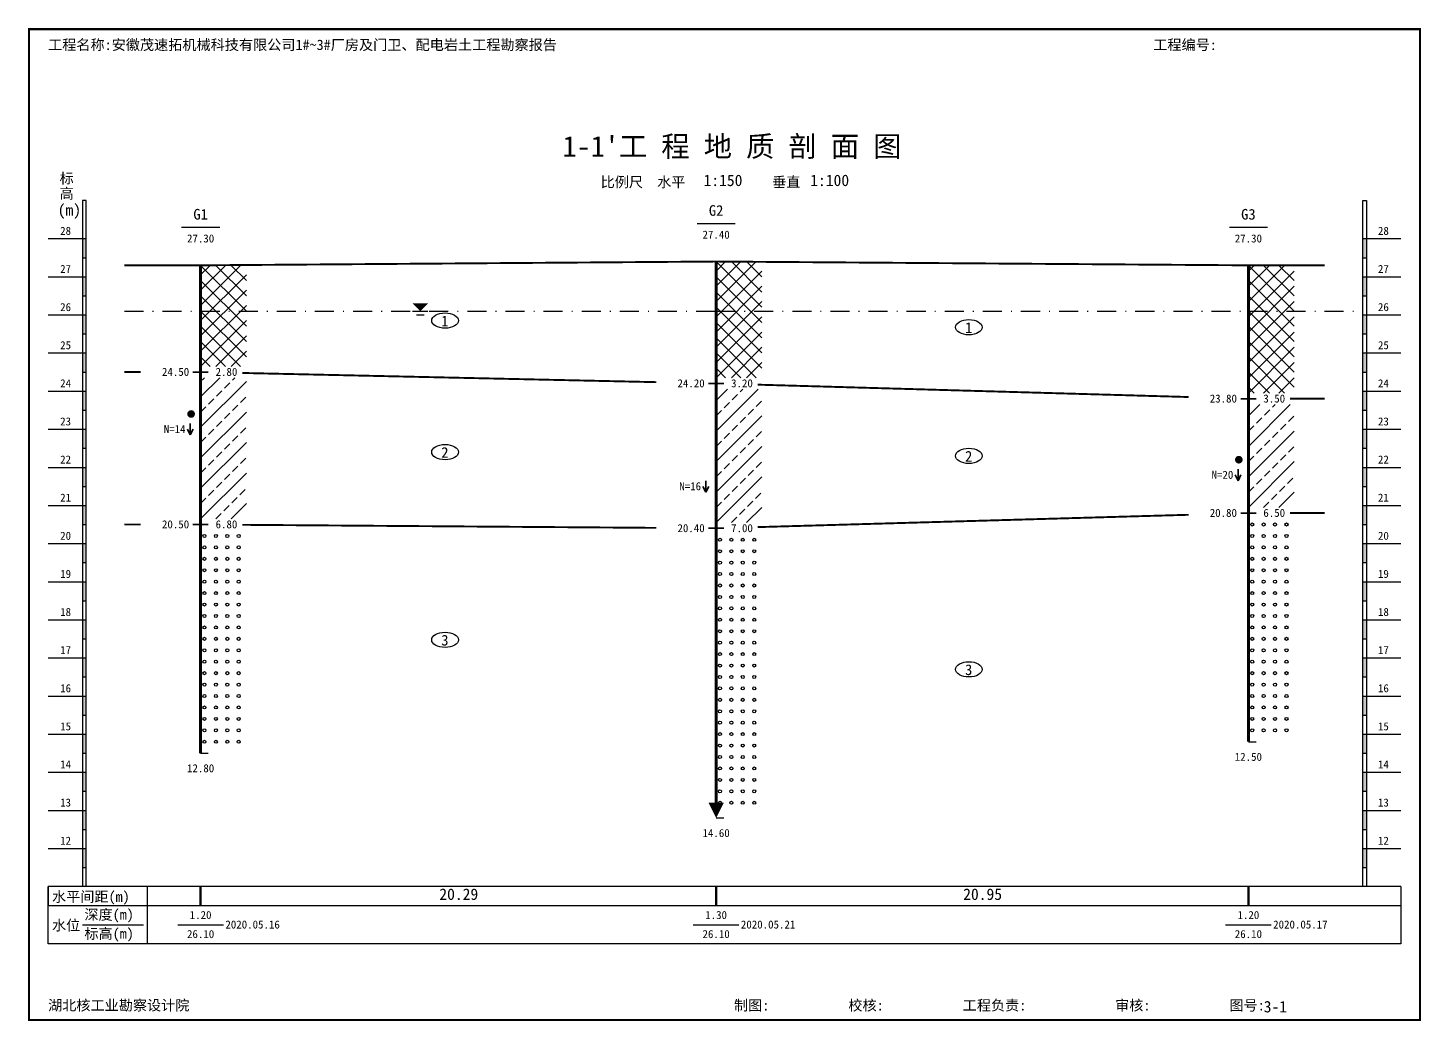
# Model space of a CAD drawing. Extents: x 2025205 to 2402328, y -557483 to 329036.
# Drawn here: x 2329683 to 2333339, y 274556 to 277162 of the extents above; entities that cross this region are included whole.
import ezdxf
from ezdxf.enums import TextEntityAlignment as Align

# ---------------------------------------------------------------- set-up
doc = ezdxf.new("R2010")
doc.units = 0
doc.header["$LTSCALE"] = 1500
doc.header["$MEASUREMENT"] = 0
for name, color, linetype in [('1', 7, 'Continuous'), ('10', 7, 'Continuous'), ('3', 4, 'Continuous')]:
    doc.layers.add(name, color=color, linetype=linetype)
doc.layers.add('2', color=7, linetype='Continuous', lineweight=35, true_color=0x555555)
doc.styles.add('黑体', font='simhei.ttf', dxfattribs={"width": 0.6})

msp = doc.modelspace()

# ---------------------------------------------------------------- linework, layer by layer
for p, q in [((2331489.1, 276444.1), (2331594.1, 276549.1)), ((2331489.1, 276484.1), (2331554.1, 276549.1)), ((2331489.1, 276524.1), (2331514.1, 276549.1)), ((2331489.1, 276549.1), (2331609.1, 276429.1)), ((2331529.1, 276549.1), (2331609.1, 276469.1)), ((2331569.1, 276549.1), (2331609.1, 276509.1)), ((2330136.4, 276434.1), (2330241.4, 276539.1)), ((2330136.4, 276474.1), (2330201.4, 276539.1)), ((2330136.4, 276514.1), (2330161.4, 276539.1)), ((2330136.4, 276539.1), (2330256.4, 276419.1)), ((2330136.4, 276394.1), (2330256.4, 276514.1)), ((2330176.4, 276539.1), (2330256.4, 276459.1)), ((2330216.4, 276539.1), (2330256.4, 276499.1)), ((2331489.1, 276404.1), (2331609.1, 276524.1)), ((2331489.1, 276509.1), (2331609.1, 276389.1)), ((2332885.8, 276444.1), (2332980.8, 276539.1)), ((2332885.8, 276484.1), (2332940.8, 276539.1)), ((2332885.8, 276524.1), (2332900.8, 276539.1)), ((2332885.8, 276539.1), (2333005.8, 276419.1)), ((2332885.8, 276404.1), (2333005.8, 276524.1)), ((2332925.8, 276539.1), (2333005.8, 276459.1)), ((2332965.8, 276539.1), (2333005.8, 276499.1)), ((2330136.4, 276499.1), (2330256.4, 276379.1)), ((2330136.4, 276354.1), (2330256.4, 276474.1)), ((2331489.1, 276364.1), (2331609.1, 276484.1)), ((2331489.1, 276469.1), (2331609.1, 276349.1)), ((2332885.8, 276499.1), (2333005.8, 276379.1)), ((2332885.8, 276364.1), (2333005.8, 276484.1)), ((2330136.4, 276459.1), (2330256.4, 276339.1)), ((2330136.4, 276314.1), (2330256.4, 276434.1)), ((2331489.1, 276324.1), (2331609.1, 276444.1)), ((2332885.8, 276459.1), (2333005.8, 276339.1)), ((2332885.8, 276324.1), (2333005.8, 276444.1)), ((2330136.4, 276419.1), (2330256.4, 276299.1)), ((2330136.4, 276274.1), (2330256.4, 276394.1)), ((2331489.1, 276429.1), (2331609.1, 276309.1)), ((2331489.1, 276284.1), (2331609.1, 276404.1)), ((2332885.8, 276419.1), (2333005.8, 276299.1)), ((2332885.8, 276284.1), (2333005.8, 276404.1)), ((2330136.4, 276379.1), (2330241.4, 276274.1)), ((2331489.1, 276389.1), (2331609.1, 276269.1)), ((2331489.1, 276244.1), (2331609.1, 276364.1)), ((2332885.8, 276379.1), (2333005.8, 276259.1)), ((2332885.8, 276244.1), (2333005.8, 276364.1)), ((2330136.4, 276339.1), (2330201.4, 276274.1)), ((2330176.4, 276274.1), (2330256.4, 276354.1)), ((2331489.1, 276349.1), (2331594.1, 276244.1)), ((2331529.1, 276244.1), (2331609.1, 276324.1)), ((2332885.8, 276339.1), (2333005.8, 276219.1)), ((2332885.8, 276204.1), (2333005.8, 276324.1)), ((2330136.4, 276299.1), (2330161.4, 276274.1)), ((2330216.4, 276274.1), (2330256.4, 276314.1)), ((2331489.1, 276309.1), (2331554.1, 276244.1)), ((2331569.1, 276244.1), (2331609.1, 276284.1)), ((2332885.8, 276299.1), (2332980.8, 276204.1)), ((2332925.8, 276204.1), (2333005.8, 276284.1)), ((2331489.1, 276269.1), (2331514.1, 276244.1)), ((2332885.8, 276259.1), (2332940.8, 276204.1)), ((2330136.4, 276234.1), (2330146.4, 276244.1)), ((2330136.4, 276194.1), (2330186.4, 276244.1)), ((2330136.4, 276114.1), (2330256.4, 276234.1)), ((2330199.4, 276217.1), (2330213.4, 276231.1)), ((2330220.4, 276238.1), (2330226.4, 276244.1)), ((2331489.1, 276104.1), (2331599.1, 276214.1)), ((2331489.1, 276184.1), (2331519.1, 276214.1)), ((2331552.1, 276207.1), (2331559.1, 276214.1)), ((2332885.8, 276219.1), (2332900.8, 276204.1)), ((2332965.8, 276204.1), (2333005.8, 276244.1)), ((2330157.4, 276175.1), (2330171.4, 276189.1)), ((2330178.4, 276196.1), (2330192.4, 276210.1)), ((2330241.4, 276179.1), (2330255.4, 276193.1)), ((2331510.1, 276165.1), (2331524.1, 276179.1)), ((2331531.1, 276186.1), (2331545.1, 276200.1)), ((2331594.1, 276169.1), (2331608.1, 276183.1)), ((2330136.4, 276154.1), (2330150.4, 276168.1)), ((2330136.4, 276034.1), (2330256.4, 276154.1)), ((2330199.4, 276137.1), (2330213.4, 276151.1)), ((2330220.4, 276158.1), (2330234.4, 276172.1)), ((2331489.1, 276144.1), (2331503.1, 276158.1)), ((2331489.1, 276024.1), (2331609.1, 276144.1)), ((2331552.1, 276127.1), (2331566.1, 276141.1)), ((2331573.1, 276148.1), (2331587.1, 276162.1)), ((2332885.8, 276064.1), (2332995.8, 276174.1)), ((2332885.8, 276144.1), (2332915.8, 276174.1)), ((2332906.8, 276125.1), (2332920.8, 276139.1)), ((2332927.8, 276146.1), (2332941.8, 276160.1)), ((2332948.8, 276167.1), (2332955.8, 276174.1)), ((2332990.8, 276129.1), (2333004.8, 276143.1)), ((2330157.4, 276095.1), (2330171.4, 276109.1)), ((2330178.4, 276116.1), (2330192.4, 276130.1)), ((2330241.4, 276099.1), (2330255.4, 276113.1)), ((2331531.1, 276106.1), (2331545.1, 276120.1)), ((2331594.1, 276089.1), (2331608.1, 276103.1)), ((2332885.8, 276104.1), (2332899.8, 276118.1)), ((2332885.8, 275984.1), (2333005.8, 276104.1)), ((2332948.8, 276087.1), (2332962.8, 276101.1)), ((2332969.8, 276108.1), (2332983.8, 276122.1)), ((2330136.4, 276074.1), (2330150.4, 276088.1)), ((2330136.4, 275954.1), (2330256.4, 276074.1)), ((2330199.4, 276057.1), (2330213.4, 276071.1)), ((2330220.4, 276078.1), (2330234.4, 276092.1)), ((2331489.1, 276064.1), (2331503.1, 276078.1)), ((2331510.1, 276085.1), (2331524.1, 276099.1)), ((2331573.1, 276068.1), (2331587.1, 276082.1)), ((2332927.8, 276066.1), (2332941.8, 276080.1)), ((2330157.4, 276015.1), (2330171.4, 276029.1)), ((2330178.4, 276036.1), (2330192.4, 276050.1)), ((2330241.4, 276019.1), (2330255.4, 276033.1)), ((2331489.1, 275944.1), (2331609.1, 276064.1)), ((2331531.1, 276026.1), (2331545.1, 276040.1)), ((2331552.1, 276047.1), (2331566.1, 276061.1)), ((2332885.8, 276024.1), (2332899.8, 276038.1)), ((2332906.8, 276045.1), (2332920.8, 276059.1)), ((2332969.8, 276028.1), (2332983.8, 276042.1)), ((2332990.8, 276049.1), (2333004.8, 276063.1)), ((2330136.4, 275994.1), (2330150.4, 276008.1)), ((2330136.4, 275874.1), (2330256.4, 275994.1)), ((2330220.4, 275998.1), (2330234.4, 276012.1)), ((2331489.1, 275984.1), (2331503.1, 275998.1)), ((2331510.1, 276005.1), (2331524.1, 276019.1)), ((2331573.1, 275988.1), (2331587.1, 276002.1)), ((2331594.1, 276009.1), (2331608.1, 276023.1)), ((2332885.8, 275904.1), (2333005.8, 276024.1)), ((2332927.8, 275986.1), (2332941.8, 276000.1)), ((2332948.8, 276007.1), (2332962.8, 276021.1)), ((2330178.4, 275956.1), (2330192.4, 275970.1)), ((2330199.4, 275977.1), (2330213.4, 275991.1)), ((2331489.1, 275864.1), (2331609.1, 275984.1)), ((2331531.1, 275946.1), (2331545.1, 275960.1)), ((2331552.1, 275967.1), (2331566.1, 275981.1)), ((2332885.8, 275944.1), (2332899.8, 275958.1)), ((2332906.8, 275965.1), (2332920.8, 275979.1)), ((2332967.8, 275946.1), (2332981.8, 275960.1)), ((2332988.8, 275967.1), (2333002.8, 275981.1)), ((2330136.4, 275914.1), (2330150.4, 275928.1)), ((2330157.4, 275935.1), (2330171.4, 275949.1)), ((2330218.4, 275916.1), (2330232.4, 275930.1)), ((2330239.4, 275937.1), (2330253.4, 275951.1)), ((2331510.1, 275925.1), (2331524.1, 275939.1)), ((2331571.1, 275906.1), (2331585.1, 275920.1)), ((2331592.1, 275927.1), (2331606.1, 275941.1)), ((2332946.8, 275925.1), (2332960.8, 275939.1)), ((2332965.8, 275904.1), (2333005.8, 275944.1)), ((2330176.4, 275874.1), (2330190.4, 275888.1)), ((2330197.4, 275895.1), (2330211.4, 275909.1)), ((2330216.4, 275874.1), (2330256.4, 275914.1)), ((2331489.1, 275904.1), (2331503.1, 275918.1)), ((2331550.1, 275885.1), (2331564.1, 275899.1)), ((2331569.1, 275864.1), (2331609.1, 275904.1)), ((2332925.8, 275904.1), (2332939.8, 275918.1)), ((2331529.1, 275864.1), (2331543.1, 275878.1))]:
    msp.add_line(p, q)
for centre in [(2332895.8, 275859.1), (2332925.8, 275859.1), (2332955.8, 275859.1), (2332985.8, 275859.1), (2330146.4, 275829.1), (2330176.4, 275829.1), (2330206.4, 275829.1), (2330236.4, 275829.1), (2331499.1, 275819.1), (2331529.1, 275819.1), (2331559.1, 275819.1), (2331589.1, 275819.1), (2332895.8, 275829.1), (2332925.8, 275829.1), (2332955.8, 275829.1), (2332985.8, 275829.1), (2330146.4, 275799.1), (2330146.4, 275769.1), (2330176.4, 275799.1), (2330176.4, 275769.1), (2330206.4, 275799.1), (2330206.4, 275769.1), (2330236.4, 275799.1), (2330236.4, 275769.1), (2331499.1, 275789.1), (2331529.1, 275789.1), (2331559.1, 275789.1), (2331589.1, 275789.1), (2332895.8, 275799.1), (2332895.8, 275769.1), (2332925.8, 275799.1), (2332925.8, 275769.1), (2332955.8, 275799.1), (2332955.8, 275769.1), (2332985.8, 275799.1), (2332985.8, 275769.1), (2330146.4, 275739.1), (2330176.4, 275739.1), (2330206.4, 275739.1), (2330236.4, 275739.1), (2331499.1, 275759.1), (2331529.1, 275759.1), (2331559.1, 275759.1), (2331589.1, 275759.1), (2332895.8, 275739.1), (2332925.8, 275739.1), (2332955.8, 275739.1), (2332985.8, 275739.1), (2330146.4, 275709.1), (2330176.4, 275709.1), (2330206.4, 275709.1), (2330236.4, 275709.1), (2331499.1, 275729.1), (2331499.1, 275699.1), (2331529.1, 275729.1), (2331529.1, 275699.1), (2331559.1, 275729.1), (2331559.1, 275699.1), (2331589.1, 275729.1), (2331589.1, 275699.1), (2332895.8, 275709.1), (2332925.8, 275709.1), (2332955.8, 275709.1), (2332985.8, 275709.1), (2330146.4, 275679.1), (2330176.4, 275679.1), (2330206.4, 275679.1), (2330236.4, 275679.1), (2331499.1, 275669.1), (2331529.1, 275669.1), (2331559.1, 275669.1), (2331589.1, 275669.1), (2332895.8, 275679.1), (2332925.8, 275679.1), (2332955.8, 275679.1), (2332985.8, 275679.1), (2330146.4, 275649.1), (2330176.4, 275649.1), (2330206.4, 275649.1), (2330236.4, 275649.1), (2331499.1, 275639.1), (2331529.1, 275639.1), (2331559.1, 275639.1), (2331589.1, 275639.1), (2332895.8, 275649.1), (2332925.8, 275649.1), (2332955.8, 275649.1), (2332985.8, 275649.1), (2330146.4, 275619.1), (2330146.4, 275589.1), (2330176.4, 275619.1), (2330176.4, 275589.1), (2330206.4, 275619.1), (2330206.4, 275589.1), (2330236.4, 275619.1), (2330236.4, 275589.1), (2331499.1, 275609.1), (2331529.1, 275609.1), (2331559.1, 275609.1), (2331589.1, 275609.1), (2332895.8, 275619.1), (2332895.8, 275589.1), (2332925.8, 275619.1), (2332925.8, 275589.1), (2332955.8, 275619.1), (2332955.8, 275589.1), (2332985.8, 275619.1), (2332985.8, 275589.1), (2330146.4, 275559.1), (2330176.4, 275559.1), (2330206.4, 275559.1), (2330236.4, 275559.1), (2331499.1, 275579.1), (2331499.1, 275549.1), (2331529.1, 275579.1), (2331529.1, 275549.1), (2331559.1, 275579.1), (2331559.1, 275549.1), (2331589.1, 275579.1), (2331589.1, 275549.1), (2332895.8, 275559.1), (2332925.8, 275559.1), (2332955.8, 275559.1), (2332985.8, 275559.1), (2330146.4, 275529.1), (2330176.4, 275529.1), (2330206.4, 275529.1), (2330236.4, 275529.1), (2331499.1, 275519.1), (2331529.1, 275519.1), (2331559.1, 275519.1), (2331589.1, 275519.1), (2332895.8, 275529.1), (2332925.8, 275529.1), (2332955.8, 275529.1), (2332985.8, 275529.1), (2330146.4, 275499.1), (2330176.4, 275499.1), (2330206.4, 275499.1), (2330236.4, 275499.1), (2331499.1, 275489.1), (2331529.1, 275489.1), (2331559.1, 275489.1), (2331589.1, 275489.1), (2332895.8, 275499.1), (2332925.8, 275499.1), (2332955.8, 275499.1), (2332985.8, 275499.1), (2330146.4, 275469.1), (2330146.4, 275439.1), (2330176.4, 275469.1), (2330176.4, 275439.1), (2330206.4, 275469.1), (2330206.4, 275439.1), (2330236.4, 275469.1), (2330236.4, 275439.1), (2331499.1, 275459.1), (2331529.1, 275459.1), (2331559.1, 275459.1), (2331589.1, 275459.1), (2332895.8, 275469.1), (2332895.8, 275439.1), (2332925.8, 275469.1), (2332925.8, 275439.1), (2332955.8, 275469.1), (2332955.8, 275439.1), (2332985.8, 275469.1), (2332985.8, 275439.1), (2330146.4, 275409.1), (2330176.4, 275409.1), (2330206.4, 275409.1), (2330236.4, 275409.1), (2331499.1, 275429.1), (2331529.1, 275429.1), (2331559.1, 275429.1), (2331589.1, 275429.1), (2332895.8, 275409.1), (2332925.8, 275409.1), (2332955.8, 275409.1), (2332985.8, 275409.1), (2330146.4, 275379.1), (2330176.4, 275379.1), (2330206.4, 275379.1), (2330236.4, 275379.1), (2331499.1, 275399.1), (2331499.1, 275369.1), (2331529.1, 275399.1), (2331529.1, 275369.1), (2331559.1, 275399.1), (2331559.1, 275369.1), (2331589.1, 275399.1), (2331589.1, 275369.1), (2332895.8, 275379.1), (2332925.8, 275379.1), (2332955.8, 275379.1), (2332985.8, 275379.1), (2330146.4, 275349.1), (2330176.4, 275349.1), (2330206.4, 275349.1), (2330236.4, 275349.1), (2331499.1, 275339.1), (2331529.1, 275339.1), (2331559.1, 275339.1), (2331589.1, 275339.1), (2332895.8, 275349.1), (2332925.8, 275349.1), (2332955.8, 275349.1), (2332985.8, 275349.1), (2330146.4, 275319.1), (2330176.4, 275319.1), (2330206.4, 275319.1), (2330236.4, 275319.1), (2331499.1, 275309.1), (2331529.1, 275309.1), (2331559.1, 275309.1), (2331589.1, 275309.1), (2332895.8, 275319.1), (2332925.8, 275319.1), (2332955.8, 275319.1), (2332985.8, 275319.1), (2330146.4, 275289.1), (2330176.4, 275289.1), (2330206.4, 275289.1), (2330236.4, 275289.1), (2331499.1, 275279.1), (2331529.1, 275279.1), (2331559.1, 275279.1), (2331589.1, 275279.1), (2331499.1, 275249.1), (2331529.1, 275249.1), (2331559.1, 275249.1), (2331589.1, 275249.1), (2331499.1, 275219.1), (2331499.1, 275189.1), (2331529.1, 275219.1), (2331529.1, 275189.1), (2331559.1, 275219.1), (2331559.1, 275189.1), (2331589.1, 275219.1), (2331589.1, 275189.1), (2331499.1, 275159.1), (2331529.1, 275159.1), (2331559.1, 275159.1), (2331589.1, 275159.1), (2331499.1, 275129.1), (2331529.1, 275129.1), (2331559.1, 275129.1), (2331589.1, 275129.1)]:
    msp.add_circle(centre, 4)
at = {"layer": '1'}
for p, q in [((2329836.4, 276709.1), (2329826.4, 276709.1)), ((2329826.4, 276709.1), (2329826.4, 274909.1)), ((2329836.4, 274909.1), (2329836.4, 276709.1)), ((2333185.8, 274909.1), (2333185.8, 276709.1)), ((2333185.8, 276709.1), (2333195.8, 276709.1)), ((2333195.8, 276709.1), (2333195.8, 274909.1)), ((2330086.4, 276639.1), (2330186.4, 276639.1)), ((2331439.1, 276649.1), (2331539.1, 276649.1)), ((2332835.8, 276639.1), (2332935.8, 276639.1)), ((2329736.4, 276609.1), (2329836.4, 276609.1)), ((2333185.8, 276609.1), (2333285.8, 276609.1)), ((2329826.4, 276559.1), (2329836.4, 276559.1)), ((2333185.8, 276559.1), (2333195.8, 276559.1)), ((2329736.4, 276509.1), (2329836.4, 276509.1)), ((2333185.8, 276509.1), (2333285.8, 276509.1)), ((2329826.4, 276459.1), (2329836.4, 276459.1)), ((2333185.8, 276459.1), (2333195.8, 276459.1)), ((2329736.4, 276409.1), (2329836.4, 276409.1)), ((2333185.8, 276409.1), (2333285.8, 276409.1)), ((2329826.4, 276359.1), (2329836.4, 276359.1)), ((2333185.8, 276359.1), (2333195.8, 276359.1)), ((2329736.4, 276309.1), (2329836.4, 276309.1)), ((2333185.8, 276309.1), (2333285.8, 276309.1)), ((2329826.4, 276259.1), (2329836.4, 276259.1)), ((2333185.8, 276259.1), (2333195.8, 276259.1)), ((2329736.4, 276209.1), (2329836.4, 276209.1)), ((2333185.8, 276209.1), (2333285.8, 276209.1)), ((2329826.4, 276159.1), (2329836.4, 276159.1)), ((2333185.8, 276159.1), (2333195.8, 276159.1)), ((2329736.4, 276109.1), (2329836.4, 276109.1)), ((2333185.8, 276109.1), (2333285.8, 276109.1)), ((2329826.4, 276059.1), (2329836.4, 276059.1)), ((2333185.8, 276059.1), (2333195.8, 276059.1)), ((2329736.4, 276009.1), (2329836.4, 276009.1)), ((2333185.8, 276009.1), (2333285.8, 276009.1)), ((2329826.4, 275959.1), (2329836.4, 275959.1)), ((2333185.8, 275959.1), (2333195.8, 275959.1)), ((2329736.4, 275909.1), (2329836.4, 275909.1)), ((2333185.8, 275909.1), (2333285.8, 275909.1)), ((2329826.4, 275859.1), (2329836.4, 275859.1)), ((2333185.8, 275859.1), (2333195.8, 275859.1)), ((2329736.4, 275809.1), (2329836.4, 275809.1)), ((2333185.8, 275809.1), (2333285.8, 275809.1)), ((2329826.4, 275759.1), (2329836.4, 275759.1)), ((2333185.8, 275759.1), (2333195.8, 275759.1)), ((2329736.4, 275709.1), (2329836.4, 275709.1)), ((2333185.8, 275709.1), (2333285.8, 275709.1)), ((2329826.4, 275659.1), (2329836.4, 275659.1)), ((2333185.8, 275659.1), (2333195.8, 275659.1)), ((2329736.4, 275609.1), (2329836.4, 275609.1)), ((2333185.8, 275609.1), (2333285.8, 275609.1)), ((2329826.4, 275559.1), (2329836.4, 275559.1)), ((2333185.8, 275559.1), (2333195.8, 275559.1)), ((2329736.4, 275509.1), (2329836.4, 275509.1)), ((2333185.8, 275509.1), (2333285.8, 275509.1)), ((2329826.4, 275459.1), (2329836.4, 275459.1)), ((2333185.8, 275459.1), (2333195.8, 275459.1)), ((2329736.4, 275409.1), (2329836.4, 275409.1)), ((2333185.8, 275409.1), (2333285.8, 275409.1)), ((2329826.4, 275359.1), (2329836.4, 275359.1)), ((2333185.8, 275359.1), (2333195.8, 275359.1)), ((2329736.4, 275309.1), (2329836.4, 275309.1)), ((2333185.8, 275309.1), (2333285.8, 275309.1)), ((2332885.8, 275289.1), (2332905.8, 275289.1)), ((2329826.4, 275259.1), (2329836.4, 275259.1)), ((2330136.4, 275259.1), (2330156.4, 275259.1)), ((2333185.8, 275259.1), (2333195.8, 275259.1)), ((2329736.4, 275209.1), (2329836.4, 275209.1)), ((2333185.8, 275209.1), (2333285.8, 275209.1)), ((2329826.4, 275159.1), (2329836.4, 275159.1)), ((2333185.8, 275159.1), (2333195.8, 275159.1)), ((2329736.4, 275109.1), (2329836.4, 275109.1)), ((2331489.1, 275089.1), (2331509.1, 275089.1)), ((2333185.8, 275109.1), (2333285.8, 275109.1)), ((2329826.4, 275059.1), (2329836.4, 275059.1)), ((2333185.8, 275059.1), (2333195.8, 275059.1)), ((2329736.4, 275009.1), (2329836.4, 275009.1)), ((2333185.8, 275009.1), (2333285.8, 275009.1)), ((2329826.4, 274959.1), (2329836.4, 274959.1)), ((2333185.8, 274959.1), (2333195.8, 274959.1)), ((2333285.8, 274909.1), (2329736.4, 274909.1)), ((2329736.4, 274909.1), (2329736.4, 274859.1)), ((2329736.4, 274759.1), (2329736.4, 274909.1)), ((2329996.4, 274909.1), (2329996.4, 274759.1)), ((2333285.8, 274909.1), (2333285.8, 274759.1)), ((2329736.4, 274859.1), (2333285.8, 274859.1)), ((2333285.8, 274859.1), (2333285.8, 274759.1)), ((2329826.4, 274809.1), (2329986.4, 274809.1)), ((2330076.4, 274809.1), (2330196.4, 274809.1)), ((2331429.1, 274809.1), (2331549.1, 274809.1)), ((2332825.8, 274809.1), (2332945.8, 274809.1)), ((2333285.8, 274759.1), (2329736.4, 274759.1))]:
    msp.add_line(p, q, dxfattribs=at)
for points, const_width in [([(2329686.1, 274559.1), (2333336.1, 274559.1), (2333336.1, 277159.1), (2329686.1, 277159.1), (2329686.1, 274559.1)], 6), ([(2330136.4, 276539.1), (2330136.4, 275259.1)], 8), ([(2331489.1, 276549.1), (2331489.1, 275129.1)], 8), ([(2332885.8, 276539.1), (2332885.8, 275289.1)], 8), ([(2330136.4, 274909.1), (2330136.4, 274859.1)], 6), ([(2331489.1, 274909.1), (2331489.1, 274859.1)], 6), ([(2332885.8, 274909.1), (2332885.8, 274859.1)], 6)]:
    msp.add_lwpolyline(points, dxfattribs=dict(at, const_width=const_width))
for points in [[(2329826.4, 276609.1), (2329836.4, 276609.1), (2329826.4, 276559.1), (2329836.4, 276559.1)], [(2333185.8, 276609.1), (2333195.8, 276609.1), (2333185.8, 276559.1), (2333195.8, 276559.1)], [(2329826.4, 276509.1), (2329836.4, 276509.1), (2329826.4, 276459.1), (2329836.4, 276459.1)], [(2333185.8, 276509.1), (2333195.8, 276509.1), (2333185.8, 276459.1), (2333195.8, 276459.1)], [(2329826.4, 276409.1), (2329836.4, 276409.1), (2329826.4, 276359.1), (2329836.4, 276359.1)], [(2333185.8, 276409.1), (2333195.8, 276409.1), (2333185.8, 276359.1), (2333195.8, 276359.1)], [(2329826.4, 276309.1), (2329836.4, 276309.1), (2329826.4, 276259.1), (2329836.4, 276259.1)], [(2333185.8, 276309.1), (2333195.8, 276309.1), (2333185.8, 276259.1), (2333195.8, 276259.1)], [(2329826.4, 276209.1), (2329836.4, 276209.1), (2329826.4, 276159.1), (2329836.4, 276159.1)], [(2333185.8, 276209.1), (2333195.8, 276209.1), (2333185.8, 276159.1), (2333195.8, 276159.1)], [(2329826.4, 276109.1), (2329836.4, 276109.1), (2329826.4, 276059.1), (2329836.4, 276059.1)], [(2333185.8, 276109.1), (2333195.8, 276109.1), (2333185.8, 276059.1), (2333195.8, 276059.1)], [(2329826.4, 276009.1), (2329836.4, 276009.1), (2329826.4, 275959.1), (2329836.4, 275959.1)], [(2333185.8, 276009.1), (2333195.8, 276009.1), (2333185.8, 275959.1), (2333195.8, 275959.1)], [(2329826.4, 275909.1), (2329836.4, 275909.1), (2329826.4, 275859.1), (2329836.4, 275859.1)], [(2333185.8, 275909.1), (2333195.8, 275909.1), (2333185.8, 275859.1), (2333195.8, 275859.1)], [(2329826.4, 275809.1), (2329836.4, 275809.1), (2329826.4, 275759.1), (2329836.4, 275759.1)], [(2333185.8, 275809.1), (2333195.8, 275809.1), (2333185.8, 275759.1), (2333195.8, 275759.1)], [(2329826.4, 275709.1), (2329836.4, 275709.1), (2329826.4, 275659.1), (2329836.4, 275659.1)], [(2333185.8, 275709.1), (2333195.8, 275709.1), (2333185.8, 275659.1), (2333195.8, 275659.1)], [(2329826.4, 275609.1), (2329836.4, 275609.1), (2329826.4, 275559.1), (2329836.4, 275559.1)], [(2333185.8, 275609.1), (2333195.8, 275609.1), (2333185.8, 275559.1), (2333195.8, 275559.1)], [(2329826.4, 275509.1), (2329836.4, 275509.1), (2329826.4, 275459.1), (2329836.4, 275459.1)], [(2333185.8, 275509.1), (2333195.8, 275509.1), (2333185.8, 275459.1), (2333195.8, 275459.1)], [(2329826.4, 275409.1), (2329836.4, 275409.1), (2329826.4, 275359.1), (2329836.4, 275359.1)], [(2333185.8, 275409.1), (2333195.8, 275409.1), (2333185.8, 275359.1), (2333195.8, 275359.1)], [(2329826.4, 275309.1), (2329836.4, 275309.1), (2329826.4, 275259.1), (2329836.4, 275259.1)], [(2333185.8, 275309.1), (2333195.8, 275309.1), (2333185.8, 275259.1), (2333195.8, 275259.1)], [(2329826.4, 275209.1), (2329836.4, 275209.1), (2329826.4, 275159.1), (2329836.4, 275159.1)], [(2333185.8, 275209.1), (2333195.8, 275209.1), (2333185.8, 275159.1), (2333195.8, 275159.1)], [(2331469.1, 275129.1), (2331509.1, 275129.1), (2331489.1, 275089.1)], [(2329826.4, 275109.1), (2329836.4, 275109.1), (2329826.4, 275059.1), (2329836.4, 275059.1)], [(2333185.8, 275109.1), (2333195.8, 275109.1), (2333185.8, 275059.1), (2333195.8, 275059.1)], [(2329826.4, 275009.1), (2329836.4, 275009.1), (2329826.4, 274959.1), (2329836.4, 274959.1)], [(2333185.8, 275009.1), (2333195.8, 275009.1), (2333185.8, 274959.1), (2333195.8, 274959.1)]]:
    msp.add_solid(points, dxfattribs=at)
at = {"layer": '10'}
for p, q in [((2329936.4, 276419.1), (2329986.4, 276419.1)), ((2330010.4, 276419.1), (2330012.4, 276419.1)), ((2330036.4, 276419.1), (2330086.4, 276419.1)), ((2330110.4, 276419.1), (2330112.4, 276419.1)), ((2330136.4, 276419.1), (2330186.4, 276419.1)), ((2330136.4, 276419.1), (2330186.4, 276419.1)), ((2330210.4, 276419.1), (2330212.4, 276419.1)), ((2330210.4, 276419.1), (2330212.4, 276419.1)), ((2330236.4, 276419.1), (2330286.4, 276419.1)), ((2330310.4, 276419.1), (2330312.4, 276419.1)), ((2330336.4, 276419.1), (2330386.4, 276419.1)), ((2330410.4, 276419.1), (2330412.4, 276419.1)), ((2330436.4, 276419.1), (2330486.4, 276419.1)), ((2330510.4, 276419.1), (2330512.4, 276419.1)), ((2330536.4, 276419.1), (2330586.4, 276419.1)), ((2330610.4, 276419.1), (2330612.4, 276419.1)), ((2330636.4, 276419.1), (2330686.4, 276419.1)), ((2330692.8, 276419.1), (2330732.8, 276419.1)), ((2330702.8, 276409.1), (2330722.8, 276409.1)), ((2330710.4, 276419.1), (2330712.4, 276419.1)), ((2330736.4, 276419.1), (2330786.4, 276419.1)), ((2330810.4, 276419.1), (2330812.4, 276419.1)), ((2330836.4, 276419.1), (2330886.4, 276419.1)), ((2330910.4, 276419.1), (2330912.4, 276419.1)), ((2330936.4, 276419.1), (2330986.4, 276419.1)), ((2331010.4, 276419.1), (2331012.4, 276419.1)), ((2331036.4, 276419.1), (2331086.4, 276419.1)), ((2331110.4, 276419.1), (2331112.4, 276419.1)), ((2331136.4, 276419.1), (2331186.4, 276419.1)), ((2331210.4, 276419.1), (2331212.4, 276419.1)), ((2331236.4, 276419.1), (2331286.4, 276419.1)), ((2331310.4, 276419.1), (2331312.4, 276419.1)), ((2331336.4, 276419.1), (2331386.4, 276419.1)), ((2331410.4, 276419.1), (2331412.4, 276419.1)), ((2331436.4, 276419.1), (2331486.4, 276419.1)), ((2331489.1, 276419.1), (2331539.1, 276419.1)), ((2331510.4, 276419.1), (2331512.4, 276419.1)), ((2331563.1, 276419.1), (2331565.1, 276419.1)), ((2331589.1, 276419.1), (2331639.1, 276419.1)), ((2331663.1, 276419.1), (2331665.1, 276419.1)), ((2331689.1, 276419.1), (2331739.1, 276419.1)), ((2331763.1, 276419.1), (2331765.1, 276419.1)), ((2331789.1, 276419.1), (2331839.1, 276419.1)), ((2331863.1, 276419.1), (2331865.1, 276419.1)), ((2331889.1, 276419.1), (2331939.1, 276419.1)), ((2331963.1, 276419.1), (2331965.1, 276419.1)), ((2331989.1, 276419.1), (2332039.1, 276419.1)), ((2332063.1, 276419.1), (2332065.1, 276419.1)), ((2332089.1, 276419.1), (2332139.1, 276419.1)), ((2332163.1, 276419.1), (2332165.1, 276419.1)), ((2332189.1, 276419.1), (2332239.1, 276419.1)), ((2332263.1, 276419.1), (2332265.1, 276419.1)), ((2332289.1, 276419.1), (2332339.1, 276419.1)), ((2332363.1, 276419.1), (2332365.1, 276419.1)), ((2332389.1, 276419.1), (2332439.1, 276419.1)), ((2332463.1, 276419.1), (2332465.1, 276419.1)), ((2332489.1, 276419.1), (2332539.1, 276419.1)), ((2332563.1, 276419.1), (2332565.1, 276419.1)), ((2332589.1, 276419.1), (2332639.1, 276419.1)), ((2332663.1, 276419.1), (2332665.1, 276419.1)), ((2332689.1, 276419.1), (2332739.1, 276419.1)), ((2332763.1, 276419.1), (2332765.1, 276419.1)), ((2332789.1, 276419.1), (2332839.1, 276419.1)), ((2332863.1, 276419.1), (2332865.1, 276419.1)), ((2332885.8, 276419.1), (2332935.8, 276419.1)), ((2332959.8, 276419.1), (2332961.8, 276419.1)), ((2332985.8, 276419.1), (2333035.8, 276419.1)), ((2333059.8, 276419.1), (2333061.8, 276419.1)), ((2333085.8, 276419.1), (2333135.8, 276419.1)), ((2333159.8, 276419.1), (2333161.8, 276419.1))]:
    msp.add_line(p, q, dxfattribs=at)
msp.add_solid([(2330692.8, 276439.1), (2330732.8, 276439.1), (2330712.8, 276419.1)], dxfattribs=at)
at = {"layer": '2'}
for p, q in [((2330116.4, 276259.1), (2330156.4, 276259.1)), ((2331469.1, 276229.1), (2331509.1, 276229.1)), ((2332865.8, 276189.1), (2332905.8, 276189.1)), ((2330101.9, 276109.1), (2330109.4, 276094.1)), ((2330109.4, 276124.1), (2330109.4, 276094.1)), ((2330109.4, 276094.1), (2330116.9, 276109.1)), ((2332858.8, 276004.1), (2332858.8, 275974.1)), ((2331454.6, 275959.1), (2331462.1, 275944.1)), ((2331462.1, 275974.1), (2331462.1, 275944.1)), ((2331462.1, 275944.1), (2331469.6, 275959.1)), ((2332851.3, 275989.1), (2332858.8, 275974.1)), ((2332858.8, 275974.1), (2332866.3, 275989.1)), ((2332865.8, 275889.1), (2332905.8, 275889.1)), ((2330116.4, 275859.1), (2330156.4, 275859.1)), ((2331469.1, 275849.1), (2331509.1, 275849.1))]:
    msp.add_line(p, q, dxfattribs=at)
at = {"layer": '2', "const_width": 9.95}
for points in [[(2330106.4, 276149.1, 1), (2330116.5, 276149.1, 1)], [(2332855.7, 276029.1, 1), (2332865.8, 276029.1, 1)]]:
    msp.add_lwpolyline(points, format="xyb", close=True, dxfattribs=at)
at = {"layer": '3', "const_width": 5}
for points in [[(2329936.4, 276539.1), (2330136.4, 276539.1)], [(2330136.4, 276539.1), (2331489.1, 276549.1)], [(2331489.1, 276549.1), (2332885.8, 276539.1)], [(2332885.8, 276539.1), (2333085.8, 276539.1)], [(2329936.4, 276259.1), (2329979.3, 276259.1)], [(2330245.7, 276256.7), (2331332, 276232.6)], [(2331598.3, 276226), (2332728.7, 276193.6)], [(2332995, 276189.1), (2333085.8, 276189.1)], [(2331598.3, 275852.3), (2332728.7, 275884.6)], [(2332995, 275889.1), (2333085.8, 275889.1)], [(2329936.4, 275859.1), (2329979.3, 275859.1)], [(2330245.7, 275858.3), (2331332, 275850.3)]]:
    msp.add_lwpolyline(points, dxfattribs=at)
at = {"layer": '3'}
for centre in [(2330777.8, 276394.1), (2332152.4, 276376.6), (2330777.8, 276049.1), (2332152.4, 276039.1), (2330777.8, 275556.6), (2332152.4, 275479.1)]:
    msp.add_ellipse(centre, major_axis=(35, 0), ratio=0.571429, dxfattribs=at)

# ---------------------------------------------------------------- texts
at = {"layer": '1', "style": '黑体'}
for s, height, p in [('工程名称:安徽茂速拓机械科技有限公司1#~3#厂房及门卫、配电岩土工程勘察报告', 27.2, (2329736.1, 277104.1)), ('工程编号:', 27.2, (2332636.1, 277104.1)), ("1-1'工 程 地 质 剖 面 图", 54.4, (2331086.1, 276824.1)), ('标', 27.2, (2329766.4, 276754.1)), ('比例尺  水平', 27.2, (2331186.1, 276744.1)), ('1:150', 30, (2331456.1, 276747.1)), ('垂直', 27.2, (2331636.1, 276744.1)), ('1:100', 30, (2331736.1, 276747.1)), ('高', 27.2, (2329766.4, 276714.1)), ('(m)', 30, (2329761.4, 276669.1)), ('28', 21, (2333225.8, 276619.1)), ('27', 21, (2333225.8, 276519.1)), ('26', 21, (2333225.8, 276419.1)), ('25', 21, (2333225.8, 276319.1)), ('24', 21, (2333225.8, 276219.1)), ('23', 21, (2333225.8, 276119.1)), ('22', 21, (2333225.8, 276019.1)), ('21', 21, (2333225.8, 275919.1)), ('20', 21, (2333225.8, 275819.1)), ('19', 21, (2333225.8, 275719.1)), ('18', 21, (2333225.8, 275619.1)), ('17', 21, (2333225.8, 275519.1)), ('16', 21, (2333225.8, 275419.1)), ('15', 21, (2333225.8, 275319.1)), ('14', 21, (2333225.8, 275219.1)), ('13', 21, (2333225.8, 275119.1)), ('12', 21, (2333225.8, 275019.1)), ('水平间距(m)', 27.2, (2329746.4, 274869.1)), ('20.29', 30, (2330762.8, 274874.1)), ('20.95', 30, (2332137.4, 274874.1)), ('水位', 27.2, (2329746.4, 274794.1)), ('深度(m)', 27.2, (2329831.4, 274822.1)), ('标高(m)', 27.2, (2329831.4, 274772.1)), ('2020.05.16', 21, (2330201.4, 274799.1)), ('2020.05.21', 21, (2331554.1, 274799.1)), ('2020.05.17', 21, (2332950.8, 274799.1)), ('湖北核工业勘察设计院', 27.2, (2329736.1, 274584.1)), ('制图:', 27.2, (2331536.1, 274584.1)), ('校核:', 27.2, (2331836.1, 274584.1)), ('工程负责:', 27.2, (2332136.1, 274584.1)), ('审核:', 27.2, (2332536.1, 274584.1)), ('图号:', 27.2, (2332836.1, 274584.1)), ('3-1', 30, (2332926.1, 274579.1))]:
    msp.add_text(s, height=height, dxfattribs=at).set_placement(p)
for s, height, p in [('G1', 28, (2330136.4, 276659.1)), ('G2', 28, (2331489.1, 276669.1)), ('G3', 28, (2332885.8, 276659.1)), ('27.30', 21, (2330136.4, 276599.1)), ('27.40', 21, (2331489.1, 276609.1)), ('27.30', 21, (2332885.8, 276599.1)), ('12.80', 21, (2330136.4, 275209.1)), ('12.50', 21, (2332885.8, 275239.1)), ('14.60', 21, (2331489.1, 275039.1)), ('1.20', 21, (2330136.4, 274824.1)), ('1.30', 21, (2331489.1, 274824.1)), ('1.20', 21, (2332885.8, 274824.1)), ('26.10', 21, (2330136.4, 274774.1)), ('26.10', 21, (2331489.1, 274774.1)), ('26.10', 21, (2332885.8, 274774.1))]:
    msp.add_text(s, height=height, dxfattribs=at).set_placement(p, align=Align.CENTER)
for s, p in [('28', (2329796.4, 276619.1)), ('27', (2329796.4, 276519.1)), ('26', (2329796.4, 276419.1)), ('25', (2329796.4, 276319.1)), ('24', (2329796.4, 276219.1)), ('23', (2329796.4, 276119.1)), ('22', (2329796.4, 276019.1)), ('21', (2329796.4, 275919.1)), ('20', (2329796.4, 275819.1)), ('19', (2329796.4, 275719.1)), ('18', (2329796.4, 275619.1)), ('17', (2329796.4, 275519.1)), ('16', (2329796.4, 275419.1)), ('15', (2329796.4, 275319.1)), ('14', (2329796.4, 275219.1)), ('13', (2329796.4, 275119.1)), ('12', (2329796.4, 275019.1))]:
    msp.add_text(s, height=21, dxfattribs=at).set_placement(p, align=Align.RIGHT)
at = {"layer": '2', "style": '黑体'}
for s, p in [('24.50', (2330106.4, 276249.1)), ('24.20', (2331459.1, 276219.1)), ('23.80', (2332855.8, 276179.1)), ('N=14', (2330096.9, 276099.1)), ('N=20', (2332846.3, 275979.1)), ('N=16', (2331449.6, 275949.1)), ('20.80', (2332855.8, 275879.1)), ('20.50', (2330106.4, 275849.1)), ('20.40', (2331459.1, 275839.1))]:
    msp.add_text(s, height=21, dxfattribs=at).set_placement(p, align=Align.RIGHT)
for s, p in [(' 2.80', (2330161.4, 276249.1)), (' 3.20', (2331514.1, 276219.1)), (' 3.50', (2332910.8, 276179.1)), (' 6.50', (2332910.8, 275879.1)), (' 6.80', (2330161.4, 275849.1)), (' 7.00', (2331514.1, 275839.1))]:
    msp.add_text(s, height=21, dxfattribs=at).set_placement(p)
at = {"layer": '3', "style": '黑体'}
for s, p in [('1', (2330767.8, 276379.1)), ('1', (2332142.4, 276361.6)), ('2', (2330767.8, 276034.1)), ('2', (2332142.4, 276024.1)), ('3', (2330767.8, 275541.6)), ('3', (2332142.4, 275464.1))]:
    msp.add_text(s, height=28, dxfattribs=at).set_placement(p)

doc.saveas('drawing.dxf')
